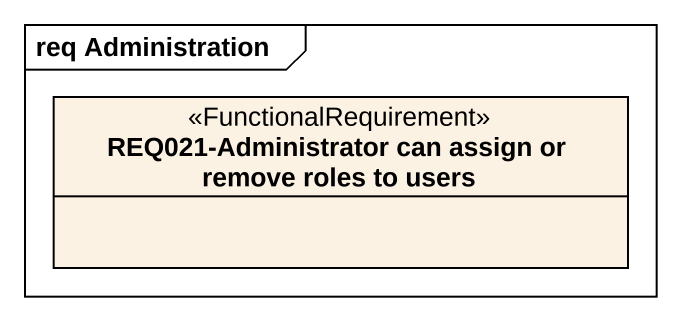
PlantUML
@startuml
mainframe req Administration
hide circle
hide empty members
class "REQ021-Administrator can assign or remove roles to users" as REQ021_Administrator_can <<FunctionalRequirement>>
@enduml
